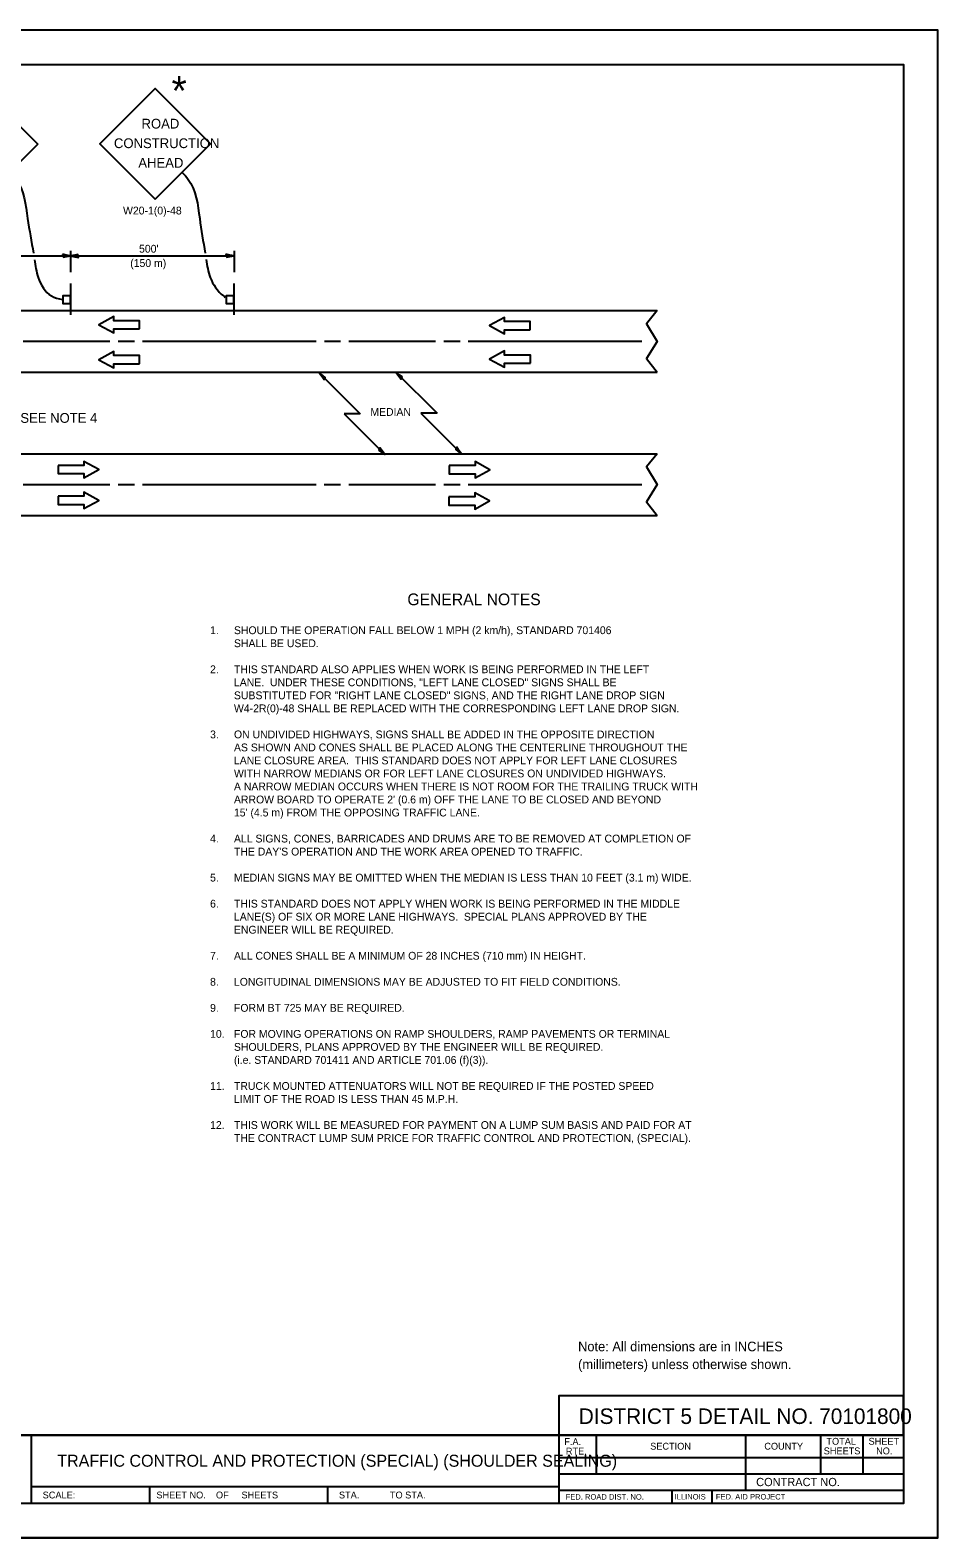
# Model space of a CAD drawing. Extents: x 99933 to 100613, y 99944 to 100384.
# Drawn here: x 100347.9 to 100612.7, y 99944.5 to 100384.5 of the extents above; entities that cross this region are included whole.
import ezdxf

# ---------------------------------------------------------------- set-up
doc = ezdxf.new("R2010")
doc.units = 0
for name, color, linetype in [('Alignment_EX_50 Centerline', 7, 'Continuous'), ('Design_PR_Roadway Dimensions', 7, 'Continuous'), ('Design_PR_Roadway Items', 7, 'Continuous'), ('Design_PR_Roadway Notes', 7, 'Continuous'), ('Level 27', 7, 'Continuous'), ('Level 43', 7, 'Continuous'), ('Level 49', 7, 'Continuous'), ('Level 55', 7, 'Continuous'), ('Sheets_50 Reference Boundary', 7, 'Continuous'), ('Sheets_General Details', 7, 'Continuous'), ('Sheets_Printer Plotting Border', 7, 'Continuous'), ('Stage_Construction Traffic Control', 7, 'Continuous')]:
    doc.layers.add(name, color=color, linetype=linetype)

msp = doc.modelspace()

# ---------------------------------------------------------------- linework, layer by layer
at = {"layer": 'Alignment_EX_50 Centerline'}
for points in [[(100371.18, 100293.65), (100345.85, 100293.65)], [(100378.31, 100293.65), (100373.56, 100293.65)], [(100431.35, 100293.65), (100380.68, 100293.65)], [(100438.48, 100293.65), (100433.73, 100293.65)], [(100466.18, 100293.65), (100440.85, 100293.65)], [(100473.31, 100293.65), (100468.56, 100293.65)], [(100526.35, 100293.65), (100475.69, 100293.65)], [(100345.85, 100251.85), (100371.18, 100251.85)], [(100373.56, 100251.85), (100378.31, 100251.85)], [(100380.68, 100251.85), (100431.35, 100251.85)], [(100433.72, 100251.85), (100438.48, 100251.85)], [(100440.85, 100251.85), (100466.18, 100251.85)], [(100468.56, 100251.85), (100473.31, 100251.85)], [(100475.68, 100251.85), (100526.35, 100251.85)]]:
    msp.add_lwpolyline(points, dxfattribs=at)
at = {"layer": 'Design_PR_Roadway Items'}
for p, q in [((100359.7, 100310.55), (100359.7, 100301.45)), ((100407.35, 100310.55), (100407.35, 100301.45))]:
    msp.add_line(p, q, dxfattribs=at)
for points in [[(100359.7, 100306.98), (100357.42, 100306.98), (100357.42, 100304.7), (100359.7, 100304.7)], [(100407.35, 100306.98), (100405.07, 100306.98), (100405.07, 100304.7), (100407.35, 100304.7)]]:
    msp.add_lwpolyline(points, close=True, dxfattribs=at)
at = {"layer": 'Design_PR_Roadway Notes'}
for points in [[(100433.82, 100282.87), (100434, 100283.15), (100433.24, 100283.7), (100432.3, 100284.43), (100433.07, 100283.41), (100433.72, 100282.49), (100433.82, 100282.87), (100433.9, 100283.09), (100432.86, 100283.86), (100433.68, 100282.7), (100433.73, 100283.04), (100433.28, 100283.43), (100433.63, 100282.97)], [(100456.23, 100283), (100456.41, 100283.28), (100455.66, 100283.84), (100454.71, 100284.57), (100455.48, 100283.55), (100456.13, 100282.63), (100456.23, 100283), (100456.31, 100283.22), (100455.27, 100284), (100456.09, 100282.83), (100456.14, 100283.18), (100455.7, 100283.57), (100456.04, 100283.1)], [(100449.82, 100262.24), (100449.65, 100261.96), (100450.4, 100261.41), (100451.34, 100260.68), (100450.57, 100261.7), (100449.92, 100262.62), (100449.82, 100262.24), (100449.74, 100262.03), (100450.78, 100261.25), (100449.96, 100262.41), (100449.91, 100262.07), (100450.36, 100261.68), (100450.02, 100262.14)], [(100472.24, 100262.38), (100472.06, 100262.1), (100472.81, 100261.55), (100473.76, 100260.82), (100472.99, 100261.83), (100472.34, 100262.75), (100472.24, 100262.38), (100472.16, 100262.16), (100473.19, 100261.38), (100472.38, 100262.55), (100472.33, 100262.2), (100472.77, 100261.81), (100472.43, 100262.28)]]:
    msp.add_lwpolyline(points, dxfattribs=at)
at = {"layer": 'Level 27'}
for p, q in [((100026.02, 100302.67), (100530.78, 100302.67)), ((100026.02, 100284.63), (100530.78, 100284.63)), ((100044.13, 100260.88), (100530.78, 100260.88)), ((100044.13, 100242.82), (100530.78, 100242.82))]:
    msp.add_line(p, q, dxfattribs=at)
for points in [[(100530.78, 100302.67), (100527.71, 100298.81), (100530.78, 100293.65), (100527.71, 100288.62), (100530.78, 100284.63)], [(100530.78, 100260.88), (100527.71, 100257.01), (100530.77, 100251.85), (100527.71, 100246.82), (100530.78, 100242.82)]]:
    msp.add_lwpolyline(points, dxfattribs=at)
at = {"layer": 'Level 43'}
for p, q in [((100359.72, 100320.04), (100359.72, 100313.86)), ((100407.38, 100320.04), (100407.38, 100313.86)), ((100311.02, 100318.61), (100359.72, 100318.61)), ((100359.72, 100318.61), (100407.38, 100318.61))]:
    msp.add_line(p, q, dxfattribs=at)
for points in [[(100357.34, 100319.11), (100357.53, 100318.65), (100357.61, 100318.22), (100358.53, 100318.41), (100359.72, 100318.61), (100358.45, 100318.84)], [(100362.09, 100318.12), (100361.9, 100318.57), (100361.82, 100319.01), (100360.9, 100318.82), (100359.72, 100318.61), (100360.98, 100318.38)], [(100405.01, 100319.11), (100405.2, 100318.65), (100405.27, 100318.22), (100406.19, 100318.41), (100407.38, 100318.61), (100406.11, 100318.84)]]:
    msp.add_lwpolyline(points, close=True, dxfattribs=at)
at = {"layer": 'Level 49'}
for points in [[(100350.14, 100351.23), (100334.02, 100335.11), (100317.9, 100351.23), (100334.02, 100367.35)], [(100384.39, 100335.21), (100400.5, 100351.31), (100384.35, 100367.46), (100368.25, 100351.35)]]:
    msp.add_lwpolyline(points, close=True, dxfattribs=at)
at = {"layer": 'Level 55'}
for p, q in [((100432.3, 100284.43), (100444.17, 100272.56)), ((100454.71, 100284.57), (100466.59, 100272.69)), ((100444.17, 100272.56), (100439.47, 100272.56)), ((100439.47, 100272.56), (100451.34, 100260.68)), ((100466.59, 100272.69), (100461.88, 100272.69)), ((100461.88, 100272.69), (100473.76, 100260.82))]:
    msp.add_line(p, q, dxfattribs=at)
at = {"layer": 'Sheets_50 Reference Boundary'}
msp.add_lwpolyline([(99972.69, 100374.48), (100602.69, 100374.48), (100602.69, 99974.49), (99972.69, 99974.49)], close=True, dxfattribs=at)
at = {"layer": 'Sheets_General Details'}
for p, q in [((100612.69, 100384.49), (99932.69, 100384.49)), ((100612.69, 99944.49), (100612.69, 100384.49)), ((99972.69, 99974.49), (100602.69, 99974.49)), ((100348.17, 99974.49), (100348.17, 99954.49)), ((100502.17, 99974.49), (100502.17, 99954.49)), ((100512.98, 99974.49), (100512.98, 99963.18)), ((100556.58, 99974.49), (100556.58, 99958.38)), ((100578.42, 99974.49), (100578.42, 99963.18)), ((100590.84, 99974.49), (100590.84, 99963.18)), ((100502.17, 99967.98), (100602.69, 99967.98)), ((100348.17, 99959.49), (100502.17, 99959.49)), ((100382.69, 99959.49), (100382.69, 99954.49)), ((100434.69, 99959.49), (100434.69, 99954.49)), ((100502.17, 99963.18), (100602.69, 99963.18)), ((100502.17, 99958.38), (100602.69, 99958.38)), ((100535.12, 99958.38), (100535.12, 99954.49)), ((100546.72, 99958.38), (100546.72, 99954.49)), ((100612.69, 99944.49), (99932.69, 99944.49))]:
    msp.add_line(p, q, dxfattribs=at)
for points in [[(99972.69, 100374.49), (100602.69, 100374.49), (100602.69, 99954.49), (99972.69, 99954.49)], [(100502.17, 99974.49), (100602.69, 99974.49), (100602.69, 99985.98), (100502.17, 99985.98)]]:
    msp.add_lwpolyline(points, close=True, dxfattribs=at)
at = {"layer": 'Sheets_Printer Plotting Border'}
msp.add_lwpolyline([(99932.69, 99944.49), (100612.69, 99944.49), (100612.69, 100384.49), (99932.69, 100384.49)], close=True, dxfattribs=at)
at = {"layer": 'Stage_Construction Traffic Control'}
for points in [[(100379.83, 100297.33), (100379.83, 100299.7), (100372.31, 100299.7), (100372.31, 100300.89), (100367.95, 100298.52), (100372.31, 100296.14), (100372.31, 100297.33)], [(100493.79, 100297.07), (100493.79, 100299.45), (100486.27, 100299.45), (100486.27, 100300.63), (100481.91, 100298.26), (100486.27, 100295.89), (100486.27, 100297.07)], [(100379.83, 100287.13), (100379.83, 100289.51), (100372.31, 100289.51), (100372.31, 100290.7), (100367.95, 100288.32), (100372.31, 100285.95), (100372.31, 100287.13)], [(100493.82, 100287.29), (100493.82, 100289.67), (100486.3, 100289.67), (100486.3, 100290.86), (100481.95, 100288.48), (100486.3, 100286.11), (100486.3, 100287.29)], [(100356.09, 100257.44), (100356.09, 100255.07), (100363.61, 100255.07), (100363.61, 100253.88), (100367.97, 100256.25), (100363.61, 100258.63), (100363.61, 100257.44)], [(100470.16, 100257.39), (100470.16, 100255.02), (100477.68, 100255.02), (100477.68, 100253.83), (100482.03, 100256.2), (100477.68, 100258.58), (100477.68, 100257.39)], [(100356.04, 100248.44), (100356.04, 100246.07), (100363.56, 100246.07), (100363.56, 100244.88), (100367.91, 100247.25), (100363.56, 100249.63), (100363.56, 100248.44)], [(100470.07, 100248.26), (100470.07, 100245.89), (100477.59, 100245.89), (100477.59, 100244.7), (100481.94, 100247.08), (100477.59, 100249.45), (100477.59, 100248.26)]]:
    msp.add_lwpolyline(points, close=True, dxfattribs=at)
for points in [[(100342.06, 100342.99), (100343.86, 100340.93), (100347.17, 100329.52), (100348.87, 100319.43)], [(100392.24, 100342.99), (100394.04, 100340.93), (100397.36, 100329.52), (100398.94, 100319.43)], [(100349.18, 100317.49), (100350.28, 100312.28), (100354.09, 100306.94), (100357.31, 100305.85)], [(100399.24, 100317.55), (100400.46, 100312.28), (100404.27, 100306.94), (100404.84, 100306.51)]]:
    msp.add_spline(points, degree=3, dxfattribs=at)

# ---------------------------------------------------------------- texts
at = {"layer": 'Design_PR_Roadway Dimensions'}
for s, p in [("500'", (100379.67, 100319.56)), ('(150 m)', (100377.1, 100315.38))]:
    msp.add_text(s, height=2.28, dxfattribs=at).set_placement(p)
at = {"layer": 'Design_PR_Roadway Notes'}
for s, height, p in [('*', 8.55, (100389.14, 100362.55)), (' SEE NOTE 4', 2.85, (100343.99, 100269.89)), ('MEDIAN', 2.28, (100447.14, 100271.93)), ('GENERAL NOTES', 3.42, (100457.95, 100216.66)), ('1.', 2.28, (100400.39, 100208.22)), ('SHOULD THE OPERATION FALL BELOW 1 MPH (2 km/h), STANDARD 701406', 2.28, (100407.36, 100208.22)), ('SHALL BE USED.', 2.28, (100407.36, 100204.42)), ('2.', 2.28, (100400.39, 100196.82)), ('THIS STANDARD ALSO APPLIES WHEN WORK IS BEING PERFORMED IN THE LEFT', 2.28, (100407.36, 100196.82)), ('LANE.  UNDER THESE CONDITIONS, "LEFT LANE CLOSED" SIGNS SHALL BE', 2.28, (100407.36, 100193.02)), ('SUBSTITUTED FOR "RIGHT LANE CLOSED" SIGNS, AND THE RIGHT LANE DROP SIGN', 2.28, (100407.36, 100189.22)), ('W4-2R(0)-48 SHALL BE REPLACED WITH THE CORRESPONDING LEFT LANE DROP SIGN.', 2.28, (100407.36, 100185.42)), ('3.', 2.28, (100400.39, 100177.82)), ('ON UNDIVIDED HIGHWAYS, SIGNS SHALL BE ADDED IN THE OPPOSITE DIRECTION', 2.28, (100407.36, 100177.82)), ('AS SHOWN AND CONES SHALL BE PLACED ALONG THE CENTERLINE THROUGHOUT THE', 2.28, (100407.36, 100174.02)), ('LANE CLOSURE AREA.  THIS STANDARD DOES NOT APPLY FOR LEFT LANE CLOSURES', 2.28, (100407.36, 100170.22)), ('WITH NARROW MEDIANS OR FOR LEFT LANE CLOSURES ON UNDIVIDED HIGHWAYS.', 2.28, (100407.36, 100166.42)), ('A NARROW MEDIAN OCCURS WHEN THERE IS NOT ROOM FOR THE TRAILING TRUCK WITH', 2.28, (100407.36, 100162.62)), ("ARROW BOARD TO OPERATE 2' (0.6 m) OFF THE LANE TO BE CLOSED AND BEYOND", 2.28, (100407.36, 100158.82)), ("15' (4.5 m) FROM THE OPPOSING TRAFFIC LANE.", 2.28, (100407.36, 100155.02)), ('4.', 2.28, (100400.39, 100147.42)), ('ALL SIGNS, CONES, BARRICADES AND DRUMS ARE TO BE REMOVED AT COMPLETION OF', 2.28, (100407.36, 100147.42)), ("THE DAY'S OPERATION AND THE WORK AREA OPENED TO TRAFFIC.", 2.28, (100407.36, 100143.62)), ('5.', 2.28, (100400.39, 100136.02)), ('MEDIAN SIGNS MAY BE OMITTED WHEN THE MEDIAN IS LESS THAN 10 FEET (3.1 m) WIDE.', 2.28, (100407.36, 100136.02)), ('6.', 2.28, (100400.39, 100128.42)), ('THIS STANDARD DOES NOT APPLY WHEN WORK IS BEING PERFORMED IN THE MIDDLE', 2.28, (100407.36, 100128.42)), ('LANE(S) OF SIX OR MORE LANE HIGHWAYS.  SPECIAL PLANS APPROVED BY THE', 2.28, (100407.36, 100124.62)), ('ENGINEER WILL BE REQUIRED.', 2.28, (100407.36, 100120.82)), ('7.', 2.28, (100400.39, 100113.22)), ('ALL CONES SHALL BE A MINIMUM OF 28 INCHES (710 mm) IN HEIGHT.', 2.28, (100407.36, 100113.22)), ('8.', 2.28, (100400.39, 100105.62)), ('LONGITUDINAL DIMENSIONS MAY BE ADJUSTED TO FIT FIELD CONDITIONS.', 2.28, (100407.36, 100105.62)), ('9.', 2.28, (100400.39, 100098.02)), ('FORM BT 725 MAY BE REQUIRED.', 2.28, (100407.36, 100098.02)), ('10.', 2.28, (100400.39, 100090.42)), ('FOR MOVING OPERATIONS ON RAMP SHOULDERS, RAMP PAVEMENTS OR TERMINAL', 2.28, (100407.36, 100090.42)), ('SHOULDERS, PLANS APPROVED BY THE ENGINEER WILL BE REQUIRED.', 2.28, (100407.36, 100086.62)), ('(i.e. STANDARD 701411 AND ARTICLE 701.06 (f)(3)).', 2.28, (100407.36, 100082.82)), ('11.', 2.28, (100400.39, 100075.22)), ('TRUCK MOUNTED ATTENUATORS WILL NOT BE REQUIRED IF THE POSTED SPEED', 2.28, (100407.36, 100075.22)), ('LIMIT OF THE ROAD IS LESS THAN 45 M.P.H.', 2.28, (100407.36, 100071.42)), ('12.', 2.28, (100400.39, 100063.82)), ('THIS WORK WILL BE MEASURED FOR PAYMENT ON A LUMP SUM BASIS AND PAID FOR AT', 2.28, (100407.36, 100063.82)), ('THE CONTRACT LUMP SUM PRICE FOR TRAFFIC CONTROL AND PROTECTION, (SPECIAL).', 2.28, (100407.36, 100060.02))]:
    msp.add_text(s, height=height, dxfattribs=at).set_placement(p)
at = {"layer": 'Sheets_General Details'}
for s, height, p in [('Note: All dimensions are in INCHES', 2.8003, (100507.75, 99998.94)), ('(millimeters) unless otherwise shown.', 2.8003, (100507.75, 99993.74)), ('DISTRICT 5 DETAIL NO. 70101800   ', 4.5381, (100507.95, 99977.72)), ('F.A.', 2, (100503.72, 99971.59)), ('TOTAL', 2, (100580.19, 99971.66)), ('SHEET', 2, (100592.48, 99971.66)), ('TRAFFIC CONTROL AND PROTECTION (SPECIAL) (SHOULDER SEALING)', 3.5, (100355.82, 99965.24)), ('RTE.', 2, (100504.18, 99968.79)), ('SECTION', 2, (100528.78, 99970.23)), ('COUNTY', 2, (100562.07, 99970.23)), ('SHEETS', 2, (100579.4, 99968.86)), ('NO.', 2, (100594.68, 99968.86)), ('CONTRACT NO.      ', 2.4, (100559.69, 99959.58)), ('SCALE:          ', 2, (100351.56, 99955.99)), ('SHEET NO.    OF     SHEETS', 2, (100384.73, 99955.99)), ('STA.            TO STA.            ', 2, (100437.99, 99955.99)), ('FED. ROAD DIST. NO.  ', 1.6, (100504.11, 99955.64)), ('ILLINOIS', 1.6, (100535.9, 99955.68)), ('FED. AID PROJECT', 1.6, (100547.94, 99955.68))]:
    msp.add_text(s, height=height, dxfattribs=at).set_placement(p)
at = {"layer": 'Stage_Construction Traffic Control'}
for s, height, p in [('ROAD', 2.854, (100380.39, 100355.77)), ('CONSTRUCTION', 2.8542, (100372.35, 100350.06)), ('AHEAD', 2.854, (100379.46, 100344.35)), ('W20-1(0)-48', 2.28, (100375, 100330.7))]:
    msp.add_text(s, height=height, dxfattribs=at).set_placement(p)

doc.saveas('drawing.dxf')
